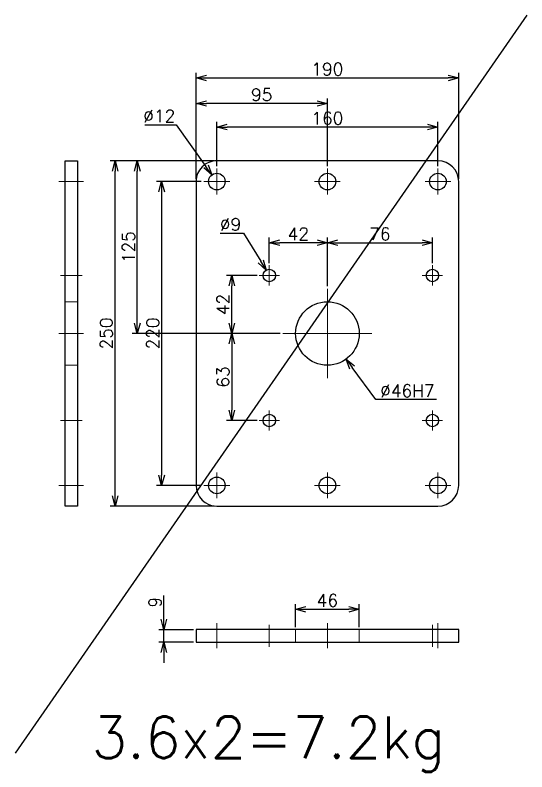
# Model space of a CAD drawing. Header units: millimetres. Extents: x -8731 to 85711, y -14522 to 31379.
# Drawn here: x 39333 to 39703, y 7078 to 7625 of the extents above; entities that cross this region are included whole.
import ezdxf

# ---------------------------------------------------------------- set-up
doc = ezdxf.new("R2010")
doc.units = ezdxf.units.MM
doc.header["$LTSCALE"] = 4
doc.header["$PDMODE"] = 99
doc.header["$PDSIZE"] = 1
doc.linetypes.add('CENTER2', pattern=[28.575, 19.05, -3.175, 3.175, -3.175])
doc.linetypes.add('HIDDEN', pattern=[9.525, 6.35, -3.175])
for name, color, linetype, lineweight in [('04_HIDDEN', 2, 'HIDDEN', 13), ('05_CENTER', 4, 'CENTER2', 13), ('08_DIM', 3, 'Continuous', 13)]:
    doc.layers.add(name, color=color, linetype=linetype, lineweight=lineweight)
doc.styles.add('KSS_TXT', font='txt.shx', dxfattribs={"bigfont": 'extfont2.shx'})
doc.dimstyles.new('KSS_DIM', dxfattribs={"dimscale": 3, "dimtxt": 3, "dimasz": 2.5, "dimexe": 1.25, "dimexo": 0.625, "dimtad": 1, "dimdsep": 46, "dimtxsty": 'KSS_TXT', "dimblk": 'OPEN30', "dimcen": 0, "dimazin": 2, "dimtfac": 0.75, "dimtmove": 0, "dimatfit": 3, "dimldrblk": 'OPEN30', "dimfxl": 1, "dimtolj": 1, "dimarcsym": 0})
doc.dimstyles.new('KSS_DIM$3', dxfattribs={"dimscale": 3, "dimtxt": 3, "dimasz": 2.5, "dimexe": 1.25, "dimexo": 0.625, "dimtad": 1, "dimtih": 1, "dimtoh": 1, "dimdsep": 46, "dimtxsty": 'KSS_TXT', "dimblk": 'OPEN30', "dimcen": 0, "dimazin": 2, "dimtfac": 0.75, "dimtofl": 0, "dimtmove": 0, "dimatfit": 3, "dimldrblk": 'OPEN30', "dimfxl": 1, "dimtolj": 1, "dimarcsym": 0})

# ---------------------------------------------------------------- blocks, each defined once
blk = doc.blocks.new('_Open30')
at = {"color": 0, "linetype": 'ByBlock', "lineweight": -2}
for p, q in [((-1, 0.268), (0, 0)), ((0, 0), (-1, -0.268)), ((0, 0), (-1, 0))]:
    blk.add_line(p, q, dxfattribs=at)
blk = doc.blocks.new('*D873')
at = {"layer": '08_DIM', "color": 0, "lineweight": -2, "transparency": 16777216}
for p, q in [((39535.53, 7182.36), (39535.53, 7198.99)), ((39543.03, 7195.24), (39574.03, 7195.24)), ((39581.53, 7182.37), (39581.53, 7198.99))]:
    blk.add_line(p, q, dxfattribs=at)
at = {"layer": 'Defpoints', "color": 0, "transparency": 16777216}
for p in [(39581.53, 7195.24), (39535.53, 7180.49), (39581.53, 7180.49)]:
    blk.add_point(p, dxfattribs=at)
at = {"layer": '08_DIM', "color": 0, "lineweight": -2, "transparency": 16777216, "xscale": 7.5, "yscale": 7.5, "zscale": 7.5, "rotation": 180}
blk.add_blockref('_Open30', (39535.53, 7195.24), dxfattribs=at)
at = {"layer": '08_DIM', "color": 0, "lineweight": -2, "transparency": 16777216, "xscale": 7.5, "yscale": 7.5, "zscale": 7.5}
blk.add_blockref('_Open30', (39581.53, 7195.24), dxfattribs=at)
at = {"layer": '08_DIM', "color": 0, "transparency": 16777216, "insert": (39558.53, 7201.62), "char_height": 9, "attachment_point": 5, "style": 'KSS_TXT'}
blk.add_mtext('\\A1;46', dxfattribs=at)
blk = doc.blocks.new('A$C48CF7C53_1_1')
at = {"color": 0}
for p, q in [((80, 125), (-80, 125)), ((-95, 110), (-95, -110)), ((95, -110), (95, 110)), ((-80, -125), (80, -125))]:
    blk.add_line(p, q, dxfattribs=at)
for centre, radius in [((-80, 110), 6), ((0, 110), 6), ((80, 110), 6), ((-76, 63), 4.5), ((42, 63), 4.5), ((0, 0), 23), ((-76, -42), 4.5), ((42, -42), 4.5), ((-80, -110), 6), ((0, -110), 6), ((80, -110), 6)]:
    blk.add_circle(centre, radius, dxfattribs=at)
for centre, start, end in [((-80, 110), 90, 180), ((80, 110), 0, 90), ((-80, -110), 180, 270), ((80, -110), 270, 0)]:
    blk.add_arc(centre, 15, start, end, dxfattribs=at)
at = {"layer": '05_CENTER'}
for p, q in [((-80, 119.34), (-80, 100.66)), ((0, 119.34), (0, 100.66)), ((80, 119.34), (80, 100.66)), ((-89.34, 110), (-70.66, 110)), ((-9.34, 110), (9.34, 110)), ((70.66, 110), (89.34, 110)), ((-76, 55.66), (-76, 70.34)), ((42, 55.66), (42, 70.34)), ((-68.66, 63), (-83.34, 63)), ((49.34, 63), (34.66, 63)), ((0, -32.28), (0, 32.28)), ((32.28, 0), (-32.28, 0)), ((-76, -49.34), (-76, -34.66)), ((42, -49.34), (42, -34.66)), ((-68.66, -42), (-83.34, -42)), ((49.34, -42), (34.66, -42)), ((-80, -100.66), (-80, -119.34)), ((0, -100.66), (0, -119.34)), ((80, -100.66), (80, -119.34)), ((-89.34, -110), (-70.66, -110)), ((-9.34, -110), (9.34, -110)), ((70.66, -110), (89.34, -110))]:
    blk.add_line(p, q, dxfattribs=at)
blk = doc.blocks.new('*D4065')
at = {"layer": '08_DIM', "color": 0, "lineweight": -2, "transparency": 16777216}
for p, q in [((39516.53, 7445.76), (39516.53, 7464.4)), ((39558.53, 7429.11), (39558.53, 7464.4)), ((39551.03, 7460.65), (39524.03, 7460.65))]:
    blk.add_line(p, q, dxfattribs=at)
at = {"layer": 'Defpoints', "color": 0, "transparency": 16777216}
for p in [(39516.53, 7460.65), (39516.53, 7443.88), (39558.53, 7427.24)]:
    blk.add_point(p, dxfattribs=at)
at = {"layer": '08_DIM', "color": 0, "lineweight": -2, "transparency": 16777216, "xscale": 7.5, "yscale": 7.5, "zscale": 7.5, "rotation": 180}
blk.add_blockref('_Open30', (39516.53, 7460.65), dxfattribs=at)
at = {"layer": '08_DIM', "color": 0, "lineweight": -2, "transparency": 16777216, "xscale": 7.5, "yscale": 7.5, "zscale": 7.5}
blk.add_blockref('_Open30', (39558.53, 7460.65), dxfattribs=at)
at = {"layer": '08_DIM', "color": 0, "transparency": 16777216, "insert": (39537.53, 7467.03), "char_height": 9, "attachment_point": 5, "style": 'KSS_TXT'}
blk.add_mtext('\\A1;42', dxfattribs=at)
blk = doc.blocks.new('*D4066')
at = {"layer": '08_DIM', "color": 0, "lineweight": -2, "transparency": 16777216}
for p, q in [((39558.53, 7429.11), (39558.53, 7464.4)), ((39634.53, 7445.76), (39634.53, 7464.4)), ((39566.03, 7460.65), (39627.03, 7460.65))]:
    blk.add_line(p, q, dxfattribs=at)
at = {"layer": 'Defpoints', "color": 0, "transparency": 16777216}
for p in [(39634.53, 7460.65), (39634.53, 7443.88), (39558.53, 7427.24)]:
    blk.add_point(p, dxfattribs=at)
at = {"layer": '08_DIM', "color": 0, "lineweight": -2, "transparency": 16777216, "xscale": 7.5, "yscale": 7.5, "zscale": 7.5, "rotation": 180}
blk.add_blockref('_Open30', (39558.53, 7460.65), dxfattribs=at)
at = {"layer": '08_DIM', "color": 0, "lineweight": -2, "transparency": 16777216, "xscale": 7.5, "yscale": 7.5, "zscale": 7.5}
blk.add_blockref('_Open30', (39634.53, 7460.65), dxfattribs=at)
at = {"layer": '08_DIM', "color": 0, "transparency": 16777216, "insert": (39596.53, 7467.03), "char_height": 9, "attachment_point": 5, "style": 'KSS_TXT'}
blk.add_mtext('\\A1;76', dxfattribs=at)
blk = doc.blocks.new('*D4067')
at = {"layer": '08_DIM', "color": 0, "lineweight": -2, "transparency": 16777216}
for p, q in [((39507.73, 7436.96), (39485.65, 7436.96)), ((39489.4, 7402.46), (39489.4, 7429.46)), ((39524.38, 7394.96), (39485.65, 7394.96))]:
    blk.add_line(p, q, dxfattribs=at)
at = {"layer": 'Defpoints', "color": 0, "transparency": 16777216}
for p in [(39489.4, 7436.96), (39509.61, 7436.96), (39526.25, 7394.96)]:
    blk.add_point(p, dxfattribs=at)
at = {"layer": '08_DIM', "color": 0, "lineweight": -2, "transparency": 16777216, "xscale": 7.5, "yscale": 7.5, "zscale": 7.5}
for p, rotation in [((39489.4, 7436.96), 90), ((39489.4, 7394.96), 270)]:
    blk.add_blockref('_Open30', p, dxfattribs=dict(at, rotation=rotation))
at = {"layer": '08_DIM', "color": 0, "transparency": 16777216, "insert": (39483.02, 7415.96), "char_height": 9, "attachment_point": 5, "rotation": 90, "style": 'KSS_TXT'}
blk.add_mtext('\\A1;42', dxfattribs=at)
blk = doc.blocks.new('*D4068')
at = {"layer": '08_DIM', "color": 0, "lineweight": -2, "transparency": 16777216}
for p, q in [((39524.38, 7394.96), (39485.65, 7394.96)), ((39489.4, 7387.46), (39489.4, 7339.46)), ((39507.73, 7331.96), (39485.65, 7331.96))]:
    blk.add_line(p, q, dxfattribs=at)
at = {"layer": 'Defpoints', "color": 0, "transparency": 16777216}
for p in [(39526.25, 7394.96), (39489.4, 7331.96), (39509.61, 7331.96)]:
    blk.add_point(p, dxfattribs=at)
at = {"layer": '08_DIM', "color": 0, "lineweight": -2, "transparency": 16777216, "xscale": 7.5, "yscale": 7.5, "zscale": 7.5}
for p, rotation in [((39489.4, 7394.96), 90), ((39489.4, 7331.96), 270)]:
    blk.add_blockref('_Open30', p, dxfattribs=dict(at, rotation=rotation))
at = {"layer": '08_DIM', "color": 0, "transparency": 16777216, "insert": (39483.02, 7363.46), "char_height": 9, "attachment_point": 5, "rotation": 90, "style": 'KSS_TXT'}
blk.add_mtext('\\A1;63', dxfattribs=at)
blk = doc.blocks.new('*D4069')
at = {"layer": '08_DIM', "color": 0, "lineweight": -2, "transparency": 16777216}
for p, q in [((39467.31, 7504.96), (39434.85, 7504.96)), ((39438.6, 7497.46), (39438.6, 7292.46)), ((39467.31, 7284.96), (39434.85, 7284.96))]:
    blk.add_line(p, q, dxfattribs=at)
at = {"layer": 'Defpoints', "color": 0, "transparency": 16777216}
for p in [(39469.19, 7504.96), (39438.6, 7284.96), (39469.19, 7284.96)]:
    blk.add_point(p, dxfattribs=at)
at = {"layer": '08_DIM', "color": 0, "lineweight": -2, "transparency": 16777216, "xscale": 7.5, "yscale": 7.5, "zscale": 7.5}
for p, rotation in [((39438.6, 7504.96), 90), ((39438.6, 7284.96), 270)]:
    blk.add_blockref('_Open30', p, dxfattribs=dict(at, rotation=rotation))
at = {"layer": '08_DIM', "color": 0, "transparency": 16777216, "insert": (39432.22, 7394.96), "char_height": 9, "attachment_point": 5, "rotation": 90, "style": 'KSS_TXT'}
blk.add_mtext('\\A1;220', dxfattribs=at)
blk = doc.blocks.new('*D4070')
at = {"layer": '08_DIM', "color": 0, "lineweight": -2, "transparency": 16777216}
for p, q in [((39476.66, 7519.96), (39401.25, 7519.96)), ((39405, 7277.46), (39405, 7512.46)), ((39476.66, 7269.96), (39401.25, 7269.96))]:
    blk.add_line(p, q, dxfattribs=at)
at = {"layer": 'Defpoints', "color": 0, "transparency": 16777216}
for p in [(39405, 7519.96), (39478.53, 7519.96), (39478.53, 7269.96)]:
    blk.add_point(p, dxfattribs=at)
at = {"layer": '08_DIM', "color": 0, "lineweight": -2, "transparency": 16777216, "xscale": 7.5, "yscale": 7.5, "zscale": 7.5}
for p, rotation in [((39405, 7519.96), 90), ((39405, 7269.96), 270)]:
    blk.add_blockref('_Open30', p, dxfattribs=dict(at, rotation=rotation))
at = {"layer": '08_DIM', "color": 0, "transparency": 16777216, "insert": (39398.62, 7394.96), "char_height": 9, "attachment_point": 5, "rotation": 90, "style": 'KSS_TXT'}
blk.add_mtext('\\A1;250', dxfattribs=at)
blk = doc.blocks.new('*D4071')
at = {"layer": '08_DIM', "color": 0, "lineweight": -2, "transparency": 16777216}
for p, q in [((39476.66, 7519.96), (39417.27, 7519.96)), ((39421.02, 7402.46), (39421.02, 7512.46)), ((39524.38, 7394.96), (39417.27, 7394.96))]:
    blk.add_line(p, q, dxfattribs=at)
at = {"layer": 'Defpoints', "color": 0, "transparency": 16777216}
for p in [(39421.02, 7519.96), (39478.53, 7519.96), (39526.25, 7394.96)]:
    blk.add_point(p, dxfattribs=at)
at = {"layer": '08_DIM', "color": 0, "lineweight": -2, "transparency": 16777216, "xscale": 7.5, "yscale": 7.5, "zscale": 7.5}
for p, rotation in [((39421.02, 7519.96), 90), ((39421.02, 7394.96), 270)]:
    blk.add_blockref('_Open30', p, dxfattribs=dict(at, rotation=rotation))
at = {"layer": '08_DIM', "color": 0, "transparency": 16777216, "insert": (39414.63, 7457.46), "char_height": 9, "attachment_point": 5, "rotation": 90, "style": 'KSS_TXT'}
blk.add_mtext('\\A1;125', dxfattribs=at)
blk = doc.blocks.new('*D4072')
at = {"layer": '08_DIM', "color": 0, "lineweight": -2, "transparency": 16777216}
for p, q in [((39478.53, 7516.17), (39478.53, 7548.17)), ((39638.53, 7516.17), (39638.53, 7548.17)), ((39631.03, 7544.42), (39486.03, 7544.42))]:
    blk.add_line(p, q, dxfattribs=at)
at = {"layer": 'Defpoints', "color": 0, "transparency": 16777216}
for p in [(39478.53, 7544.42), (39478.53, 7514.3), (39638.53, 7514.3)]:
    blk.add_point(p, dxfattribs=at)
at = {"layer": '08_DIM', "color": 0, "lineweight": -2, "transparency": 16777216, "xscale": 7.5, "yscale": 7.5, "zscale": 7.5, "rotation": 180}
blk.add_blockref('_Open30', (39478.53, 7544.42), dxfattribs=at)
at = {"layer": '08_DIM', "color": 0, "lineweight": -2, "transparency": 16777216, "xscale": 7.5, "yscale": 7.5, "zscale": 7.5}
blk.add_blockref('_Open30', (39638.53, 7544.42), dxfattribs=at)
at = {"layer": '08_DIM', "color": 0, "transparency": 16777216, "insert": (39558.53, 7550.8), "char_height": 9, "attachment_point": 5, "style": 'KSS_TXT'}
blk.add_mtext('\\A1;160', dxfattribs=at)
blk = doc.blocks.new('*D4073')
at = {"layer": '08_DIM', "color": 0, "lineweight": -2, "transparency": 16777216}
for p, q in [((39463.53, 7506.83), (39463.53, 7565.21)), ((39551.03, 7561.46), (39471.03, 7561.46)), ((39558.53, 7516.17), (39558.53, 7565.21))]:
    blk.add_line(p, q, dxfattribs=at)
at = {"layer": 'Defpoints', "color": 0, "transparency": 16777216}
for p in [(39463.53, 7561.46), (39558.53, 7514.3), (39463.53, 7504.96)]:
    blk.add_point(p, dxfattribs=at)
at = {"layer": '08_DIM', "color": 0, "lineweight": -2, "transparency": 16777216, "xscale": 7.5, "yscale": 7.5, "zscale": 7.5, "rotation": 180}
blk.add_blockref('_Open30', (39463.53, 7561.46), dxfattribs=at)
at = {"layer": '08_DIM', "color": 0, "lineweight": -2, "transparency": 16777216, "xscale": 7.5, "yscale": 7.5, "zscale": 7.5}
blk.add_blockref('_Open30', (39558.53, 7561.46), dxfattribs=at)
at = {"layer": '08_DIM', "color": 0, "transparency": 16777216, "insert": (39511.03, 7567.84), "char_height": 9, "attachment_point": 5, "style": 'KSS_TXT'}
blk.add_mtext('\\A1;95', dxfattribs=at)
blk = doc.blocks.new('*D4074')
at = {"layer": '08_DIM', "color": 0, "lineweight": -2, "transparency": 16777216}
for p, q in [((39463.53, 7506.83), (39463.53, 7583.73)), ((39653.53, 7506.83), (39653.53, 7583.73)), ((39471.03, 7579.98), (39646.03, 7579.98))]:
    blk.add_line(p, q, dxfattribs=at)
at = {"layer": 'Defpoints', "color": 0, "transparency": 16777216}
for p in [(39653.53, 7579.98), (39463.53, 7504.96), (39653.53, 7504.96)]:
    blk.add_point(p, dxfattribs=at)
at = {"layer": '08_DIM', "color": 0, "lineweight": -2, "transparency": 16777216, "xscale": 7.5, "yscale": 7.5, "zscale": 7.5, "rotation": 180}
blk.add_blockref('_Open30', (39463.53, 7579.98), dxfattribs=at)
at = {"layer": '08_DIM', "color": 0, "lineweight": -2, "transparency": 16777216, "xscale": 7.5, "yscale": 7.5, "zscale": 7.5}
blk.add_blockref('_Open30', (39653.53, 7579.98), dxfattribs=at)
at = {"layer": '08_DIM', "color": 0, "transparency": 16777216, "insert": (39558.53, 7586.36), "char_height": 9, "attachment_point": 5, "style": 'KSS_TXT'}
blk.add_mtext('\\A1;190', dxfattribs=at)
blk = doc.blocks.new('*D4075')
at = {"layer": '08_DIM', "color": 0, "lineweight": -2, "transparency": 16777216}
for p, q in [((39426.36, 7545.97), (39449.24, 7545.97)), ((39449.24, 7545.97), (39470.68, 7515.94))]:
    blk.add_line(p, q, dxfattribs=at)
at = {"layer": 'Defpoints', "color": 0, "transparency": 16777216}
for p in [(39475.04, 7509.84), (39482.02, 7500.08)]:
    blk.add_point(p, dxfattribs=at)
at = {"layer": '08_DIM', "color": 0, "lineweight": -2, "transparency": 16777216, "xscale": 7.5, "yscale": 7.5, "zscale": 7.5, "rotation": 305.5346554961289}
blk.add_blockref('_Open30', (39475.04, 7509.84), dxfattribs=at)
at = {"layer": '08_DIM', "color": 0, "transparency": 16777216, "insert": (39436.86, 7552.35), "char_height": 9, "attachment_point": 5, "style": 'KSS_TXT'}
blk.add_mtext('\\A1;%%C12', dxfattribs=at)
blk = doc.blocks.new('*D4076')
at = {"layer": '08_DIM', "color": 0, "lineweight": -2, "transparency": 16777216}
for p, q in [((39480.93, 7467.63), (39497.8, 7467.63)), ((39497.8, 7467.63), (39510.28, 7447.2))]:
    blk.add_line(p, q, dxfattribs=at)
at = {"layer": 'Defpoints', "color": 0, "transparency": 16777216}
for p in [(39514.19, 7440.8), (39518.88, 7433.12)]:
    blk.add_point(p, dxfattribs=at)
at = {"layer": '08_DIM', "color": 0, "lineweight": -2, "transparency": 16777216, "xscale": 7.5, "yscale": 7.5, "zscale": 7.5, "rotation": 301.4070906318299}
blk.add_blockref('_Open30', (39514.19, 7440.8), dxfattribs=at)
at = {"layer": '08_DIM', "color": 0, "transparency": 16777216, "insert": (39488.43, 7474), "char_height": 9, "attachment_point": 5, "style": 'KSS_TXT'}
blk.add_mtext('\\A1;%%C9', dxfattribs=at)
blk = doc.blocks.new('*D4077')
at = {"layer": '08_DIM', "color": 0, "lineweight": -2, "transparency": 16777216}
for p, q in [((39593.49, 7347.08), (39576.52, 7370.33)), ((39637.43, 7347.08), (39593.49, 7347.08))]:
    blk.add_line(p, q, dxfattribs=at)
at = {"layer": 'Defpoints', "color": 0, "transparency": 16777216}
for p in [(39544.97, 7413.53), (39572.09, 7376.38)]:
    blk.add_point(p, dxfattribs=at)
at = {"layer": '08_DIM', "color": 0, "lineweight": -2, "transparency": 16777216, "xscale": 7.5, "yscale": 7.5, "zscale": 7.5, "rotation": 126.1368068673804}
blk.add_blockref('_Open30', (39572.09, 7376.38), dxfattribs=at)
at = {"layer": '08_DIM', "color": 0, "transparency": 16777216, "insert": (39616.4, 7353.45), "char_height": 9, "attachment_point": 5, "style": 'KSS_TXT'}
blk.add_mtext('\\A1;%%C46H7', dxfattribs=at)
blk = doc.blocks.new('A$C2D0C0B04_1_1')
blk.add_lwpolyline([(-175, 9), (15, 9), (15, 0), (-175, 0)], close=True)
at = {"layer": '04_HIDDEN'}
for p, q in [((-103, 9), (-103, 0)), ((-57, 9), (-57, 0))]:
    blk.add_line(p, q, dxfattribs=at)
at = {"layer": '05_CENTER'}
for p, q in [((-160, 13.63), (-160, -4.39)), ((-156, -3.39), (-156, 12.39)), ((-80, 13.63), (-80, -4.39)), ((-38, -3.39), (-38, 12.39)), ((0, 13.63), (0, -4.39))]:
    blk.add_line(p, q, dxfattribs=at)
blk = doc.blocks.new('*D4078')
at = {"layer": '08_DIM', "color": 0, "lineweight": -2, "transparency": 16777216}
for p, q in [((39440.21, 7187.99), (39440.21, 7205.24)), ((39461.66, 7180.49), (39436.46, 7180.49)), ((39440.21, 7171.49), (39440.21, 7180.49)), ((39461.66, 7171.49), (39436.46, 7171.49)), ((39440.21, 7163.99), (39440.21, 7156.49))]:
    blk.add_line(p, q, dxfattribs=at)
at = {"layer": 'Defpoints', "color": 0, "transparency": 16777216}
for p in [(39440.21, 7180.49), (39463.53, 7180.49), (39463.53, 7171.49)]:
    blk.add_point(p, dxfattribs=at)
at = {"layer": '08_DIM', "color": 0, "lineweight": -2, "transparency": 16777216, "xscale": 7.5, "yscale": 7.5, "zscale": 7.5}
for p, rotation in [((39440.21, 7180.49), 270), ((39440.21, 7171.49), 90)]:
    blk.add_blockref('_Open30', p, dxfattribs=dict(at, rotation=rotation))
at = {"layer": '08_DIM', "color": 0, "transparency": 16777216, "insert": (39433.84, 7200.37), "char_height": 9, "attachment_point": 5, "rotation": 90, "style": 'KSS_TXT'}
blk.add_mtext('\\A1;9', dxfattribs=at)
blk = doc.blocks.new('A$C3F9240BD_1_1')
blk.add_lwpolyline([(0, 235), (0, -15), (-9, -15), (-9, 235)], close=True)
at = {"layer": '04_HIDDEN'}
for p, q in [((0, 133), (-9, 133)), ((0, 87), (-9, 87))]:
    blk.add_line(p, q, dxfattribs=at)
at = {"layer": '05_CENTER'}
for p, q in [((4.63, 220), (-13.39, 220)), ((-12.39, 173), (3.39, 173)), ((4.63, 110), (-13.39, 110)), ((-12.39, 68), (3.39, 68)), ((4.63, 0), (-13.39, 0))]:
    blk.add_line(p, q, dxfattribs=at)

msp = doc.modelspace()

# ---------------------------------------------------------------- linework, layer by layer
at = {"color": 2}
msp.add_line((39702.86169, 7625.4551), (39332.61528, 7090.97257), dxfattribs=at)

# ---------------------------------------------------------------- block references
at = {"rotation": 180}
for name, p in [('A$C3F9240BD_1_1', (39368.75486, 7504.95884)), ('A$C48CF7C53_1_1', (39558.53077, 7394.95884))]:
    msp.add_blockref(name, p, dxfattribs=at)
at = {"xscale": -1}
msp.add_blockref('A$C2D0C0B04_1_1', (39478.53077, 7171.49304), dxfattribs=at)

# ---------------------------------------------------------------- texts
at = {"layer": '08_DIM', "color": 6, "style": 'KSS_TXT'}
msp.add_text('3.6x2=7.2kg', height=30, dxfattribs=at).set_placement((39387.93629, 7087.52835))

# ---------------------------------------------------------------- dimensions: what is measured, and where the dimension line sits
at = {"layer": '08_DIM'}
for base, p1, p2, angle, picture, middle in [((39653.53077, 7579.98471), (39463.53077, 7504.95884), (39653.53077, 7504.95884), 180, '*D4074', (39558.53077, 7586.35971)), ((39463.53077, 7561.46167), (39558.53077, 7514.29989), (39463.53077, 7504.95884), 180, '*D4073', (39511.03077, 7567.84292)), ((39478.53077, 7544.42039), (39638.53077, 7514.29989), (39478.53077, 7514.29989), 180, '*D4072', (39558.53077, 7550.79539)), ((39404.99954, 7519.95884), (39478.53077, 7269.95884), (39478.53077, 7519.95884), 270, '*D4070', (39398.61829, 7394.95884)), ((39421.01569, 7519.95884), (39526.25374, 7394.95884), (39478.53077, 7519.95884), 270, '*D4071', (39414.63444, 7457.45884)), ((39438.59993, 7284.95884), (39469.18972, 7504.95884), (39469.18972, 7284.95884), 270, '*D4069', (39432.22493, 7394.95884)), ((39516.53077, 7460.65266), (39558.53077, 7427.23586), (39516.53077, 7443.88214), 180, '*D4065', (39537.53077, 7467.02766)), ((39634.53077, 7460.65266), (39558.53077, 7427.23586), (39634.53077, 7443.88214), 180, '*D4066', (39596.53077, 7467.02766)), ((39489.39761, 7436.95884), (39526.25374, 7394.95884), (39509.60746, 7436.95884), 270, '*D4067', (39483.02261, 7415.95884)), ((39489.39761, 7331.95884), (39526.25374, 7394.95884), (39509.60746, 7331.95884), 270, '*D4068', (39483.02261, 7363.45884))]:
    dim = msp.add_linear_dim(base=base, p1=p1, p2=p2, angle=angle, dimstyle='KSS_DIM', override={"dimscale": 3, "dimarcsym": 1}, dxfattribs=at)
    dim.commit()
    dim.dimension.update_dxf_attribs({"geometry": picture, "text_midpoint": middle})
for p1, p2, picture, middle in [((39482.01794, 7500.07625), (39475.0436, 7509.84142), '*D4075', (39436.86249, 7545.97399)), ((39518.87579, 7433.11815), (39514.18575, 7440.79952), '*D4076', (39488.42722, 7467.62918))]:
    dim = msp.add_diameter_dim_2p(p1=p1, p2=p2, dimstyle='KSS_DIM$3', override={"dimscale": 3, "dimpost": '%%C<>', "dimarcsym": 1}, dxfattribs=at)
    dim.commit()
    dim.dimension.update_dxf_attribs({"geometry": picture, "text_midpoint": middle, "dimtype": 163})
at = {"layer": '08_DIM', "color": 1}
dim = msp.add_diameter_dim_2p(p1=(39544.96732, 7413.53389), p2=(39572.09422, 7376.38378), text='<>H7', dimstyle='KSS_DIM$3', override={"dimscale": 3, "dimpost": '%%C<>', "dimarcsym": 1}, dxfattribs=at)
dim.commit()
dim.dimension.update_dxf_attribs({"geometry": '*D4077', "text_midpoint": (39616.39868, 7347.07907), "dimtype": 163})
dim = msp.add_linear_dim(base=(39440.2132, 7180.49304), p1=(39463.53077, 7171.49304), p2=(39463.53077, 7180.49304), angle=90, dimstyle='KSS_DIM', override={"dimscale": 3, "dimarcsym": 1}, dxfattribs=at)
dim.commit()
dim.dimension.update_dxf_attribs({"geometry": '*D4078', "text_midpoint": (39433.8382, 7200.36804)})
dim = msp.add_linear_dim(base=(39581.53077, 7195.24426), p1=(39535.53077, 7180.48926), p2=(39581.53077, 7180.49304), dimstyle='KSS_DIM', dxfattribs=at)
dim.commit()
dim.dimension.update_dxf_attribs({"geometry": '*D873', "text_midpoint": (39558.53077, 7201.61926)})

doc.saveas('drawing.dxf')
